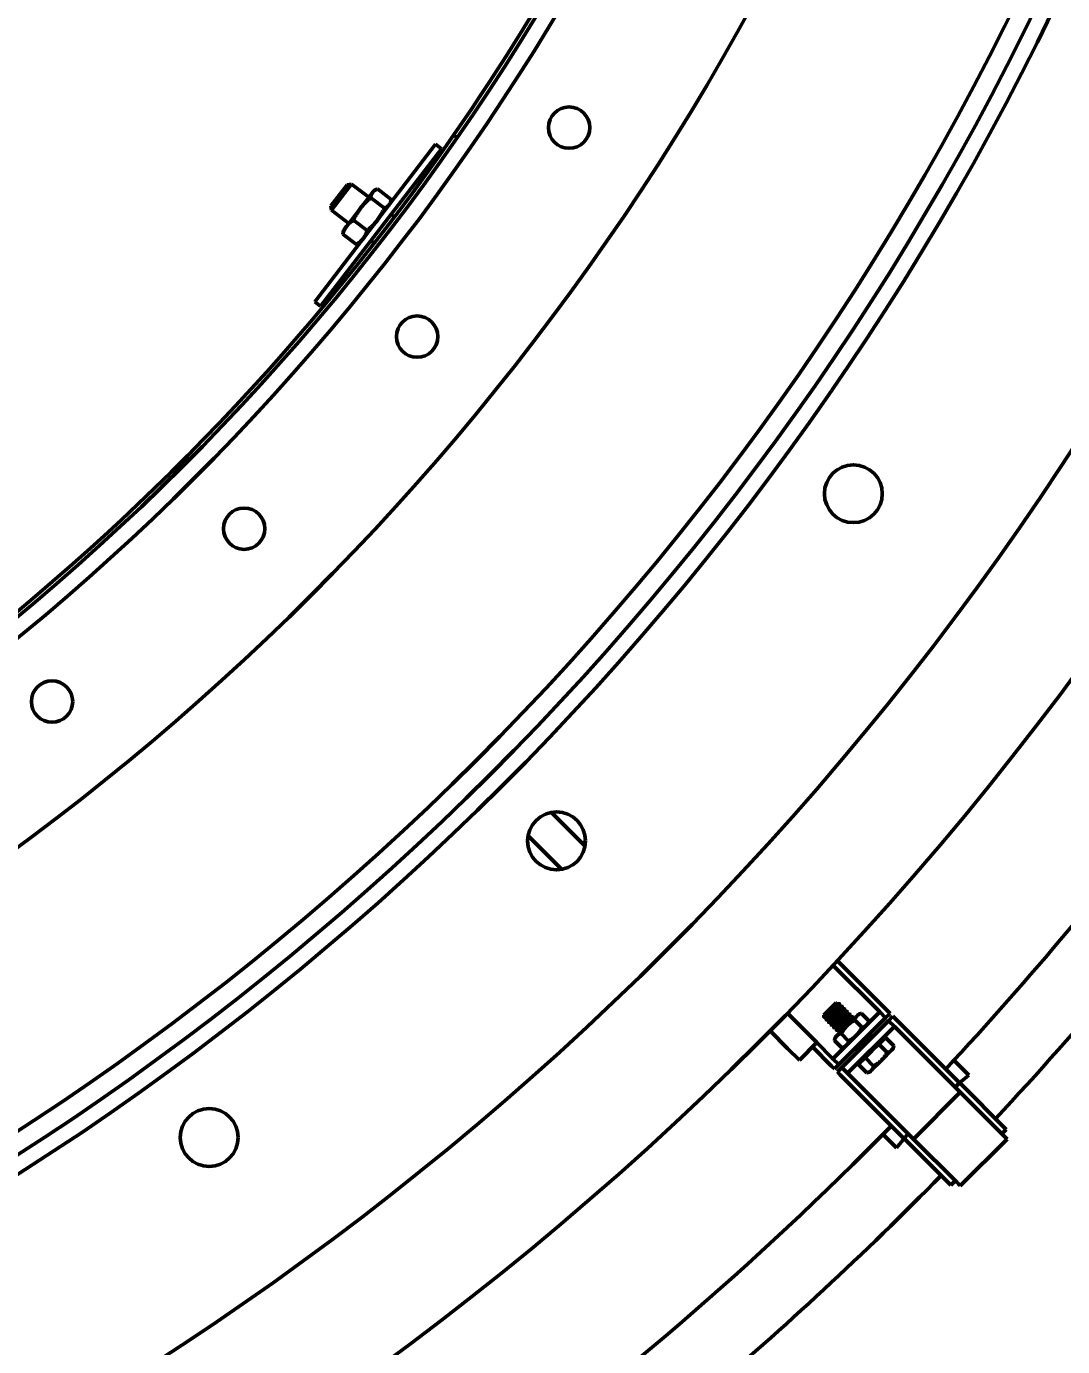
# Model space of a CAD drawing. Header units: inches. Extents: x 11 to 1621, y 11 to 1332.
# Drawn here: x 1270.3 to 1285.96, y 319.62 to 339.58 of the extents above; entities that cross this region are included whole.
import ezdxf

# ---------------------------------------------------------------- set-up
doc = ezdxf.new("R2010")
doc.units = ezdxf.units.IN
doc.header["$LTSCALE"] = 48
doc.header["$MEASUREMENT"] = 0
doc.layers.add('Dimension (ANSI)', color=7, linetype='Continuous', lineweight=25)
doc.layers.add('Visible (ANSI)', color=7, linetype='Continuous', lineweight=50)
doc.styles.add('Dimension Text', font='tahoma.ttf')
doc.dimstyles.new('ELC FT', dxfattribs={"dimscale": 48, "dimtxt": 0.12, "dimasz": 0.098425, "dimexe": 0.05, "dimexo": 0.1, "dimgap": 0.031496, "dimtad": 1, "dimdec": 5, "dimzin": 3, "dimdsep": 46, "dimlunit": 4, "dimtxsty": 'Dimension Text', "dimcen": 0.09, "dimdle": 0.5, "dimclrd": 5, "dimclre": 5, "dimclrt": 256, "dimadec": 1, "dimazin": 3, "dimtfac": 0.833333, "dimtofl": 0, "dimtmove": 0, "dimatfit": 3, "dimfxl": 0, "dimfrac": 2, "dimtolj": 1, "dimtzin": 0, "dimlwd": 25, "dimlwe": 25, "dimarcsym": 0})

# ---------------------------------------------------------------- blocks, each defined once
blk = doc.blocks.new('*D39')
at = {"layer": 'Defpoints', "color": 0, "linetype": 'Continuous', "transparency": 16777216}
for p in [(1445.072, 324.19), (1247.197, 313.63), (1445.072, 253.693)]:
    blk.add_point(p, dxfattribs=at)
at = {"layer": 'Dimension (ANSI)', "color": 5, "linetype": 'Continuous', "lineweight": 25, "transparency": 16777216}
for p, q in [((1445.072, 319.39), (1445.072, 251.293)), ((1247.197, 308.83), (1247.197, 251.293)), ((1251.921, 253.693), (1440.348, 253.693))]:
    blk.add_line(p, q, dxfattribs=at)
at = {"layer": 'Dimension (ANSI)', "color": 5, "linetype": 'Continuous', "transparency": 16777216}
for points in [[(1251.921, 254.48), (1251.921, 252.905), (1247.197, 253.693)], [(1440.348, 254.48), (1440.348, 252.905), (1445.072, 253.693)]]:
    blk.add_solid(points, dxfattribs=at)
at = {"layer": 'Dimension (ANSI)', "linetype": 'Continuous', "lineweight": 25, "transparency": 16777216, "insert": (1346.134, 258.841), "char_height": 5.76, "attachment_point": 5, "style": 'Dimension Text'}
blk.add_mtext('\\A1;16\'-5 7/8"', dxfattribs=at)

msp = doc.modelspace()

# ---------------------------------------------------------------- linework, layer by layer
at = {"layer": 'Visible (ANSI)'}
for p, q in [((1274.654903, 335.42032), (1276.481188, 337.80038)), ((1276.567981, 337.733782), (1276.481188, 337.80038)), ((1276.804892, 337.901672), (1276.753489, 337.937225)), ((1274.741696, 335.353722), (1276.567981, 337.733782)), ((1274.899191, 336.867942), (1275.146119, 337.189744)), ((1275.211158, 337.199318), (1274.906777, 336.802641)), ((1275.146119, 337.189744), (1275.211158, 337.199318)), ((1275.471916, 336.999231), (1275.211158, 337.199318)), ((1275.530634, 337.075754), (1275.349523, 336.839725)), ((1275.707054, 336.835947), (1275.501658, 336.993554)), ((1275.548011, 337.0984), (1275.530634, 337.075754)), ((1275.548011, 337.0984), (1275.578251, 337.114142)), ((1275.80793, 336.967411), (1275.602534, 337.125018)), ((1274.899191, 336.867942), (1274.906777, 336.802641)), ((1275.167536, 336.602554), (1274.906777, 336.802641)), ((1275.349523, 336.839725), (1275.138615, 336.564864)), ((1275.796331, 336.907858), (1275.80371, 336.941141)), ((1275.138615, 336.564864), (1275.09144, 336.503385)), ((1275.445708, 336.495354), (1275.240312, 336.65296)), ((1275.859616, 336.701739), (1275.807029, 336.74209)), ((1275.285238, 336.286225), (1275.079841, 336.443831)), ((1275.09144, 336.503385), (1275.084062, 336.470102)), ((1275.33976, 336.312843), (1275.309521, 336.297101)), ((1275.555235, 336.305062), (1275.502648, 336.345413)), ((1274.741696, 335.353722), (1274.654903, 335.42032)), ((1278.740331, 327.190437), (1278.232578, 327.698189)), ((1277.879025, 327.344636), (1278.386777, 326.836884)), ((1278.707425, 327.223342), (1278.747155, 327.263072)), ((1282.488795, 325.386517), (1283.182776, 324.692535)), ((1282.552791, 325.455103), (1283.303917, 324.703977)), ((1282.534365, 324.818903), (1282.349302, 324.63384)), ((1282.534365, 324.818903), (1282.541282, 324.818903)), ((1282.536996, 324.801148), (1282.541534, 324.79661)), ((1282.586692, 324.802484), (1282.581781, 324.807394)), ((1281.798159, 324.662939), (1282.066183, 324.394915)), ((1282.349302, 324.63384), (1282.349302, 324.602018)), ((1282.386326, 324.611939), (1282.390864, 324.607401)), ((1282.486027, 323.97507), (1283.193134, 324.682177)), ((1282.574416, 323.886682), (1283.281522, 324.593789)), ((1282.57628, 324.761864), (1282.580818, 324.757326)), ((1282.615564, 324.722581), (1282.620102, 324.718043)), ((1282.625976, 324.7632), (1282.621065, 324.76811)), ((1282.654847, 324.683297), (1282.659386, 324.678759)), ((1282.665259, 324.723916), (1282.660349, 324.728827)), ((1282.694131, 324.644013), (1282.698669, 324.639475)), ((1282.849043, 324.625348), (1282.69595, 324.472255)), ((1282.704543, 324.684633), (1282.699632, 324.689543)), ((1282.733415, 324.604729), (1282.737953, 324.600191)), ((1282.743827, 324.645349), (1282.738916, 324.650259)), ((1282.78311, 324.606065), (1282.7782, 324.610976)), ((1282.872726, 324.649032), (1282.849043, 324.625348)), ((1282.872726, 324.649032), (1282.915863, 324.66059)), ((1282.915863, 324.66059), (1283.027916, 324.548537)), ((1283.182776, 324.692535), (1283.193134, 324.682177)), ((1283.193134, 324.682177), (1283.281522, 324.593789)), ((1283.347814, 324.66008), (1283.281522, 324.593789)), ((1283.347814, 324.66008), (1283.303917, 324.703977)), ((1283.325717, 324.549595), (1283.392008, 324.615886)), ((1283.435905, 324.571989), (1283.392008, 324.615886)), ((1281.535395, 324.395373), (1281.801018, 324.12975)), ((1282.242959, 324.218138), (1282.066183, 324.394915)), ((1282.385363, 324.561871), (1282.380452, 324.566781)), ((1282.424646, 324.522587), (1282.419736, 324.527498)), ((1282.42561, 324.572655), (1282.430148, 324.568117)), ((1282.46393, 324.483303), (1282.45902, 324.488214)), ((1282.464893, 324.533371), (1282.469431, 324.528833)), ((1282.503214, 324.44402), (1282.498303, 324.44893)), ((1282.504177, 324.494088), (1282.508715, 324.48955)), ((1282.542498, 324.404736), (1282.537587, 324.409647)), ((1282.69595, 324.472255), (1282.542857, 324.319162)), ((1282.543461, 324.454804), (1282.547999, 324.450266)), ((1282.582745, 324.41552), (1282.587283, 324.410982)), ((1282.61861, 323.842488), (1283.325717, 324.549595)), ((1282.706998, 323.7541), (1283.414105, 324.461206)), ((1282.772699, 324.565446), (1282.777237, 324.560908)), ((1282.813801, 324.558528), (1282.925854, 324.446475)), ((1283.016357, 324.505401), (1283.027916, 324.548537)), ((1283.325717, 324.549595), (1283.414105, 324.461206)), ((1283.414105, 324.461206), (1283.424463, 324.450848)), ((1283.424463, 324.450848), (1284.356684, 323.518628)), ((1283.435905, 324.571989), (1284.397425, 323.610469)), ((1281.977794, 323.952973), (1282.242959, 324.218138)), ((1282.242959, 324.218138), (1282.475669, 323.985429)), ((1282.519173, 324.295478), (1282.507615, 324.252342)), ((1282.507615, 324.252342), (1282.619667, 324.140289)), ((1282.542857, 324.319162), (1282.519173, 324.295478)), ((1282.581781, 324.365452), (1282.576871, 324.370363)), ((1282.609677, 324.354404), (1282.72173, 324.242351)), ((1283.047685, 324.29046), (1283.052223, 324.285922)), ((1283.058096, 324.331079), (1283.053186, 324.33599)), ((1283.176756, 324.195573), (1283.074694, 324.093511)), ((1283.227787, 324.246604), (1283.176756, 324.195573)), ((1283.176756, 324.195573), (1283.304598, 324.067731)), ((1283.278818, 324.297635), (1283.227787, 324.246604)), ((1283.25147, 324.270288), (1283.237328, 324.28443)), ((1283.278818, 324.297635), (1283.40666, 324.169793)), ((1281.977794, 323.952973), (1281.801018, 324.12975)), ((1282.176668, 324.151847), (1282.464227, 323.864288)), ((1282.475669, 323.985429), (1282.486027, 323.97507)), ((1282.662804, 324.151847), (1282.619667, 324.140289)), ((1282.856767, 324.090466), (1282.851857, 324.095377)), ((1282.857731, 324.140534), (1282.862269, 324.135996)), ((1282.972632, 323.991449), (1282.921601, 323.940418)), ((1283.074694, 324.093511), (1282.972632, 323.991449)), ((1282.972632, 323.991449), (1283.100474, 323.863607)), ((1283.371418, 324.102973), (1283.218325, 323.94988)), ((1283.395101, 324.126657), (1283.371418, 324.102973)), ((1283.395101, 324.126657), (1283.40666, 324.169793)), ((1282.464227, 323.864288), (1282.508124, 323.820391)), ((1282.486027, 323.97507), (1282.574416, 323.886682)), ((1282.574416, 323.886682), (1282.508124, 323.820391)), ((1282.552319, 323.776197), (1282.61861, 323.842488)), ((1282.61861, 323.842488), (1282.706998, 323.7541)), ((1282.921601, 323.940418), (1282.87057, 323.889387)), ((1282.87057, 323.889387), (1282.998412, 323.761545)), ((1282.897917, 323.916734), (1282.883775, 323.930876)), ((1283.065232, 323.796787), (1283.041548, 323.773103)), ((1283.065232, 323.796787), (1283.218325, 323.94988)), ((1284.312543, 323.951677), (1284.539642, 323.724578)), ((1282.552319, 323.776197), (1282.596216, 323.7323)), ((1282.596216, 323.7323), (1283.557736, 322.770779)), ((1282.706998, 323.7541), (1282.717356, 323.743742)), ((1282.717356, 323.743742), (1283.649577, 322.811521)), ((1283.041548, 323.773103), (1282.998412, 323.761545)), ((1284.397425, 323.610469), (1284.331134, 323.544177)), ((1284.364953, 323.577997), (1284.539642, 323.724578)), ((1284.400266, 323.607628), (1285.104532, 322.903362)), ((1283.701367, 322.759731), (1284.408474, 323.466837)), ((1284.408474, 323.466837), (1284.356684, 323.518628)), ((1284.408474, 323.466837), (1285.06241, 322.812902)), ((1283.240892, 322.831297), (1283.443627, 322.628562)), ((1283.590208, 322.803251), (1283.443627, 322.628562)), ((1283.624027, 322.837071), (1283.557736, 322.770779)), ((1283.701367, 322.759731), (1283.649577, 322.811521)), ((1285.104532, 322.903362), (1285.038241, 322.837071)), ((1285.115581, 322.759731), (1285.06241, 322.812902)), ((1283.560577, 322.767938), (1284.264843, 322.063672)), ((1283.701367, 322.759731), (1284.355303, 322.105795)), ((1284.408474, 322.052624), (1285.115581, 322.759731)), ((1284.331134, 322.129964), (1284.264843, 322.063672)), ((1284.408474, 322.052624), (1284.355303, 322.105795))]:
    msp.add_line(p, q, dxfattribs=at)
for centre, radius in [((1247.196979, 358.380235), 48.3125), ((1247.196979, 358.380235), 46.34375), ((1247.196979, 358.380235), 42.829288), ((1247.196979, 358.380235), 42.579288), ((1247.196979, 358.380235), 42.279288), ((1247.196979, 358.380235), 38.75), ((1247.196979, 358.380235), 36.25), ((1247.196979, 358.380235), 36), ((1278.498542, 338.052762), 0.3125), ((1276.20227, 334.892214), 0.3125), ((1282.793727, 332.517684), 0.4375), ((1273.588209, 331.989005), 0.3125), ((1270.685, 329.374945), 0.3125), ((1278.309678, 327.267536), 0.4375), ((1273.059531, 322.783487), 0.4375)]:
    msp.add_circle(centre, radius, dxfattribs=at)
for radius, start, end in [(35.9375, 325.33, 349.67), (35.9375, 289.67, 325.33), (50.625, 316.945601, 329.5835118), (51.6875, 316.9055918, 329.4399956), (50.625, 305.6709263, 315.601263), (51.6875, 310.1048255, 315.5889029)]:
    msp.add_arc((1247.196979, 358.380235), radius, start, end, dxfattribs=at)
for points, weights in [([(1275.501658, 336.993554), (1275.410169, 336.91876), (1275.349523, 336.839725)], [1, 1.0379548493, 1]), ([(1275.530634, 337.075754), (1275.507226, 337.045247), (1275.501658, 336.993554)], [1, 1.0379548493, 1]), ([(1275.602534, 337.125018), (1275.554043, 337.10626), (1275.530634, 337.075754)], [1, 1.0379548493, 1]), ([(1275.778954, 336.885211), (1275.802362, 336.915718), (1275.80793, 336.967411)], [1, 1.0379548493, 1]), ([(1275.349523, 336.839725), (1275.288878, 336.76069), (1275.240312, 336.65296)], [1, 1.0379548493, 1]), ([(1275.597843, 336.649183), (1275.658488, 336.728218), (1275.707054, 336.835947)], [1, 1.0379548493, 1]), ([(1275.707054, 336.835947), (1275.755546, 336.854705), (1275.778954, 336.885211)], [1, 1.0379548493, 1]), ([(1275.138615, 336.564864), (1275.101378, 336.516335), (1275.079841, 336.443831)], [1, 1.0379548493, 1]), ([(1275.240312, 336.65296), (1275.175852, 336.613393), (1275.138615, 336.564864)], [1, 1.0379548493, 1]), ([(1275.445708, 336.495354), (1275.537197, 336.570148), (1275.597843, 336.649183)], [1, 1.0379548493, 1]), ([(1275.079841, 336.443831), (1275.081357, 336.4579), (1275.084062, 336.470102)], [1, 1.01005189042, 1.01477953359]), ([(1275.285238, 336.286225), (1275.349697, 336.325793), (1275.386934, 336.374322)], [1, 1.0379548493, 1]), ([(1275.386934, 336.374322), (1275.424172, 336.42285), (1275.445708, 336.495354)], [1, 1.0379548493, 1]), ([(1275.309521, 336.297101), (1275.298435, 336.29133), (1275.285238, 336.286225)], [1.01477953359, 1.01005189042, 1]), ([(1282.813801, 324.558528), (1282.825359, 324.601664), (1282.849043, 324.625348)], [1.70791955648, 1.84002759393, 1.84002759393]), ([(1282.849043, 324.625348), (1282.872726, 324.649032), (1282.915863, 324.66059)], [1.84002759393, 1.84002759393, 1.70791955648]), ([(1282.609677, 324.354404), (1282.648582, 324.424888), (1282.69595, 324.472255)], [1.70791955648, 1.84002759393, 1.84002759393]), ([(1282.69595, 324.472255), (1282.743317, 324.519622), (1282.813801, 324.558528)], [1.84002759393, 1.84002759393, 1.70791955648]), ([(1282.925854, 324.446475), (1282.886948, 324.375991), (1282.839581, 324.328624)], [1.70791955648, 1.84002759393, 1.84002759393]), ([(1282.992674, 324.481717), (1282.96899, 324.458033), (1282.925854, 324.446475)], [1.84002759393, 1.84002759393, 1.70791955648]), ([(1283.027916, 324.548537), (1283.016357, 324.505401), (1282.992674, 324.481717)], [1.70791955648, 1.84002759393, 1.84002759393]), ([(1282.507615, 324.252342), (1282.519173, 324.295478), (1282.542857, 324.319162)], [1.70791955648, 1.84002759393, 1.84002759393]), ([(1282.542857, 324.319162), (1282.56654, 324.342845), (1282.609677, 324.354404)], [1.84002759393, 1.84002759393, 1.70791955648]), ([(1282.72173, 324.242351), (1282.710171, 324.199214), (1282.686488, 324.175531)], [1.70791955648, 1.84002759393, 1.84002759393]), ([(1282.839581, 324.328624), (1282.792214, 324.281257), (1282.72173, 324.242351)], [1.84002759393, 1.84002759393, 1.70791955648]), ([(1282.686488, 324.175531), (1282.662804, 324.151847), (1282.619667, 324.140289)], [1.84002759393, 1.84002759393, 1.70791955648]), ([(1283.218325, 323.94988), (1283.265692, 323.997247), (1283.304598, 324.067731)], [1.84002759393, 1.84002759393, 1.70791955648]), ([(1283.304598, 324.067731), (1283.347734, 324.079289), (1283.371418, 324.102973)], [1.70791955648, 1.84002759393, 1.84002759393]), ([(1283.371418, 324.102973), (1283.395101, 324.126657), (1283.40666, 324.169793)], [1.84002759393, 1.84002759393, 1.70791955648]), ([(1282.998412, 323.761545), (1283.041548, 323.773103), (1283.065232, 323.796787)], [1.70791955648, 1.84002759393, 1.84002759393]), ([(1283.065232, 323.796787), (1283.088915, 323.82047), (1283.100474, 323.863607)], [1.84002759393, 1.84002759393, 1.70791955648]), ([(1283.100474, 323.863607), (1283.170958, 323.902513), (1283.218325, 323.94988)], [1.70791955648, 1.84002759393, 1.84002759393])]:
    msp.add_rational_spline(points, weights, degree=2, dxfattribs=at)
for points, knots in [([(1282.349818, 324.601778), (1282.349077, 324.601573), (1282.348998, 324.602121), (1282.352548, 324.607433), (1282.357257, 324.613211), (1282.370686, 324.628643), (1282.379595, 324.638519), (1282.402024, 324.663096), (1282.414079, 324.676221), (1282.438247, 324.702398), (1282.451332, 324.716449), (1282.477476, 324.744731), (1282.489347, 324.757673), (1282.509431, 324.779771), (1282.518749, 324.790054), (1282.533058, 324.806492), (1282.537757, 324.812262), (1282.541435, 324.817666), (1282.542001, 324.818898), (1282.54129, 324.8189)], [0.1602373098, 0.1602373098, 0.1602373098, 0.1602373098, 0.2269878726, 0.2269878726, 0.3192930446, 0.3192930446, 0.4018372136, 0.4018372136, 0.4767462163, 0.4767462163, 0.5438139256, 0.5438139256, 0.6050703719, 0.6050703719, 0.6600547825, 0.6600547825, 0.7106895855, 0.7106895855, 0.7421919762, 0.7421919762, 0.7421919762, 0.7421919762]), ([(1282.580695, 324.807466), (1282.581238, 324.80761), (1282.581605, 324.807583), (1282.58253, 324.806593), (1282.580574, 324.803003), (1282.571315, 324.790375), (1282.563897, 324.781258), (1282.544916, 324.759163), (1282.533816, 324.746429), (1282.508771, 324.718015), (1282.494985, 324.702529), (1282.467539, 324.671969), (1282.454269, 324.657066), (1282.429082, 324.628509), (1282.417493, 324.61522), (1282.398558, 324.593171), (1282.391364, 324.584344), (1282.381769, 324.571382), (1282.37966, 324.567574), (1282.380452, 324.566781)], [0.697259126, 0.697259126, 0.697259126, 0.697259126, 0.73624059, 0.73624059, 0.890025971, 0.890025971, 1.049891912, 1.049891912, 1.203782258, 1.203782258, 1.363779552, 1.363779552, 1.51777581, 1.51777581, 1.677903884, 1.677903884, 1.83200694, 1.83200694, 1.992058536, 1.992058536, 1.992058536, 1.992058536]), ([(1282.386449, 324.5618), (1282.385932, 324.561662), (1282.385575, 324.56168), (1282.384544, 324.562604), (1282.386615, 324.566372), (1282.396142, 324.579267), (1282.403306, 324.588066), (1282.422181, 324.610057), (1282.43374, 324.623311), (1282.458889, 324.651828), (1282.472154, 324.666728), (1282.49959, 324.697281), (1282.513376, 324.712761), (1282.538449, 324.741201), (1282.549577, 324.753965), (1282.568611, 324.776116), (1282.576065, 324.785262), (1282.585411, 324.797976), (1282.587413, 324.801615), (1282.586711, 324.802463), (1282.586702, 324.802474), (1282.586692, 324.802484)], [35.381612684, 35.381612684, 35.381612684, 35.381612684, 35.418764015, 35.418764015, 35.578743821, 35.578743821, 35.732730887, 35.732730887, 35.892575524, 35.892575524, 36.046462523, 36.046462523, 36.206171104, 36.206171104, 36.359959407, 36.359959407, 36.519530982, 36.519530982, 36.67322205, 36.67322205, 36.67523949, 36.67523949, 36.67523949, 36.67523949]), ([(1282.53672, 324.800089), (1282.536351, 324.798692), (1282.535125, 324.796411), (1282.529762, 324.788261), (1282.524371, 324.781165), (1282.510327, 324.763995), (1282.502045, 324.754096), (1282.483276, 324.731958), (1282.4729, 324.719876), (1282.452158, 324.696008), (1282.442107, 324.68434), (1282.423026, 324.661891), (1282.414238, 324.651396), (1282.399854, 324.633887), (1282.394392, 324.626808), (1282.387154, 324.616202), (1282.385596, 324.612938), (1282.386283, 324.611986), (1282.386304, 324.611961), (1282.386326, 324.611938)], [-29.0982493088, -29.0982493088, -29.0982493088, -29.0982493088, -29.0216517481, -29.0216517481, -28.8987971154, -28.8987971154, -28.7806639806, -28.7806639806, -28.6579450157, -28.6579450157, -28.5399417358, -28.5399417358, -28.4173580628, -28.4173580628, -28.299484222, -28.299484222, -28.1770354493, -28.1770354493, -28.1735631809, -28.1735631809, -28.1735631809, -28.1735631809]), ([(1282.391143, 324.608457), (1282.39156, 324.610032), (1282.39306, 324.612733), (1282.399115, 324.621646), (1282.404531, 324.628687), (1282.418847, 324.646125), (1282.427611, 324.656594), (1282.446662, 324.679015), (1282.456704, 324.690682), (1282.477459, 324.714558), (1282.487851, 324.726655), (1282.506667, 324.748841), (1282.514975, 324.758774), (1282.529095, 324.776015), (1282.534528, 324.783153), (1282.541045, 324.793014), (1282.542289, 324.795856), (1282.541535, 324.79661)], [-1.6442557525, -1.6442557525, -1.6442557525, -1.6442557525, -1.5585495245, -1.5585495245, -1.4410503786, -1.4410503786, -1.3188466364, -1.3188466364, -1.2012140788, -1.2012140788, -1.0788716698, -1.0788716698, -0.961105594, -0.961105594, -0.8386244015, -0.8386244015, -0.7226539798, -0.7226539798, -0.7226539798, -0.7226539798]), ([(1282.619979, 324.768182), (1282.620509, 324.768323), (1282.620871, 324.768301), (1282.621833, 324.767359), (1282.619913, 324.763807), (1282.61072, 324.751245), (1282.603333, 324.742155), (1282.584399, 324.720108), (1282.573321, 324.707398), (1282.548303, 324.679012), (1282.534523, 324.663528), (1282.507077, 324.632969), (1282.493802, 324.618063), (1282.46859, 324.589482), (1282.456981, 324.57617), (1282.437997, 324.554073), (1282.430773, 324.545218), (1282.421106, 324.532182), (1282.41896, 324.528333), (1282.419728, 324.527506), (1282.419732, 324.527502), (1282.419736, 324.527498)], [3.212487136, 3.212487136, 3.212487136, 3.212487136, 3.250596088, 3.250596088, 3.404621054, 3.404621054, 3.564715991, 3.564715991, 3.718624651, 3.718624651, 3.878598396, 3.878598396, 4.032390935, 4.032390935, 4.192243635, 4.192243635, 4.345920248, 4.345920248, 4.505652057, 4.505652057, 4.506450203, 4.506450203, 4.506450203, 4.506450203]), ([(1282.425733, 324.522516), (1282.4252, 324.522374), (1282.424837, 324.522397), (1282.423852, 324.523377), (1282.425966, 324.527193), (1282.435579, 324.540175), (1282.442777, 324.549007), (1282.461721, 324.571064), (1282.473314, 324.584359), (1282.498508, 324.612922), (1282.511778, 324.627826), (1282.539225, 324.658386), (1282.553012, 324.673874), (1282.578053, 324.702283), (1282.589149, 324.715013), (1282.608121, 324.737099), (1282.615534, 324.746212), (1282.624779, 324.758827), (1282.626728, 324.762409), (1282.625981, 324.763195), (1282.625978, 324.763197), (1282.625976, 324.7632)], [32.860025664, 32.860025664, 32.860025664, 32.860025664, 32.898509263, 32.898509263, 33.059545421, 33.059545421, 33.214373029, 33.214373029, 33.375279108, 33.375279108, 33.529998383, 33.529998383, 33.690773912, 33.690773912, 33.845385668, 33.845385668, 34.006030134, 34.006030134, 34.16053524, 34.16053524, 34.161067998, 34.161067998, 34.161067998, 34.161067998]), ([(1282.576004, 324.760804), (1282.575639, 324.759423), (1282.574436, 324.757178), (1282.569145, 324.749113), (1282.563784, 324.742046), (1282.549791, 324.724925), (1282.541528, 324.715049), (1282.522791, 324.692944), (1282.512426, 324.680873), (1282.491692, 324.65701), (1282.481636, 324.645342), (1282.462535, 324.622874), (1282.453729, 324.612362), (1282.4393, 324.594803), (1282.433806, 324.587698), (1282.426499, 324.577024), (1282.424903, 324.573722), (1282.425554, 324.572718), (1282.42558, 324.572685), (1282.42561, 324.572655)], [-27.1762352738, -27.1762352738, -27.1762352738, -27.1762352738, -27.1011372543, -27.1011372543, -26.9793565029, -26.9793565029, -26.862249308, -26.862249308, -26.740600727, -26.740600727, -26.6236193931, -26.6236193931, -26.5021024531, -26.5021024531, -26.3852463496, -26.3852463496, -26.2638604967, -26.2638604967, -26.2593240015, -26.2593240015, -26.2593240015, -26.2593240015]), ([(1282.430427, 324.569174), (1282.430842, 324.570745), (1282.432338, 324.573437), (1282.438377, 324.582333), (1282.443787, 324.589369), (1282.458095, 324.606798), (1282.466856, 324.617264), (1282.485904, 324.639682), (1282.495945, 324.651349), (1282.516701, 324.675226), (1282.527095, 324.687325), (1282.545916, 324.709517), (1282.554228, 324.719454), (1282.568356, 324.736703), (1282.573794, 324.743846), (1282.580326, 324.753723), (1282.581573, 324.756571), (1282.580818, 324.757326)], [-3.5511462035, -3.5511462035, -3.5511462035, -3.5511462035, -3.4664021492, -3.4664021492, -3.349966933, -3.349966933, -3.2288687663, -3.2288687663, -3.1123008424, -3.1123008424, -2.9910648037, -2.9910648037, -2.8743641016, -2.8743641016, -2.752990108, -2.752990108, -2.6379285874, -2.6379285874, -2.6379285874, -2.6379285874]), ([(1282.659262, 324.728898), (1282.659774, 324.729034), (1282.660129, 324.729018), (1282.661144, 324.728142), (1282.659271, 324.724642), (1282.650177, 324.71218), (1282.642837, 324.703137), (1282.623987, 324.681171), (1282.61294, 324.668498), (1282.587976, 324.640166), (1282.574213, 324.6247), (1282.546781, 324.59415), (1282.533497, 324.579242), (1282.508251, 324.550629), (1282.496613, 324.537288), (1282.477553, 324.51511), (1282.470277, 324.50621), (1282.460496, 324.493062), (1282.458286, 324.489149), (1282.458994, 324.488241), (1282.459007, 324.488227), (1282.45902, 324.488214)], [5.720383506, 5.720383506, 5.720383506, 5.720383506, 5.756925068, 5.756925068, 5.910025407, 5.910025407, 6.069155189, 6.069155189, 6.222141055, 6.222141055, 6.381150948, 6.381150948, 6.534022648, 6.534022648, 6.692912835, 6.692912835, 6.8456707, 6.8456707, 7.004441369, 7.004441369, 7.007061227, 7.007061227, 7.007061227, 7.007061227]), ([(1282.465017, 324.483232), (1282.464469, 324.483086), (1282.464101, 324.483115), (1282.46316, 324.484152), (1282.465314, 324.48801), (1282.474996, 324.50106), (1282.482228, 324.509921), (1282.501221, 324.532029), (1282.512834, 324.545345), (1282.538051, 324.57393), (1282.551327, 324.588837), (1282.578771, 324.619395), (1282.592549, 324.634876), (1282.61756, 324.663255), (1282.628634, 324.67596), (1282.647556, 324.697996), (1282.654938, 324.70708), (1282.664105, 324.719612), (1282.66602, 324.723155), (1282.665259, 324.723916)], [30.337099873, 30.337099873, 30.337099873, 30.337099873, 30.37649593, 30.37649593, 30.536745816, 30.536745816, 30.690921495, 30.690921495, 30.851292572, 30.851292572, 31.005584385, 31.005584385, 31.166076812, 31.166076812, 31.32048497, 31.32048497, 31.481098901, 31.481098901, 31.635214674, 31.635214674, 31.635214674, 31.635214674]), ([(1282.615289, 324.72152), (1282.614931, 324.720167), (1282.613768, 324.717985), (1282.608603, 324.710069), (1282.603295, 324.703054), (1282.589395, 324.68602), (1282.581164, 324.676185), (1282.562485, 324.65414), (1282.552139, 324.642088), (1282.531421, 324.618236), (1282.521355, 324.606566), (1282.502218, 324.584064), (1282.493382, 324.573522), (1282.478872, 324.555877), (1282.473321, 324.548724), (1282.465894, 324.537932), (1282.464229, 324.53456), (1282.464815, 324.533463), (1282.464851, 324.533413), (1282.464894, 324.53337)], [-25.2701785312, -25.2701785312, -25.2701785312, -25.2701785312, -25.1971890399, -25.1971890399, -25.0764493599, -25.0764493599, -24.9603290999, -24.9603290999, -24.8397165927, -24.8397165927, -24.7237159301, -24.7237159301, -24.6032298327, -24.6032298327, -24.487347745, -24.487347745, -24.3669872592, -24.3669872592, -24.3605648672, -24.3605648672, -24.3605648672, -24.3605648672]), ([(1282.469711, 324.52989), (1282.470124, 324.531455), (1282.47161, 324.534133), (1282.47762, 324.542995), (1282.48302, 324.550023), (1282.497314, 324.567437), (1282.50607, 324.577897), (1282.525111, 324.600309), (1282.53515, 324.611975), (1282.555908, 324.635854), (1282.566306, 324.647956), (1282.585137, 324.670158), (1282.593455, 324.680103), (1282.607599, 324.697367), (1282.613047, 324.70452), (1282.619604, 324.714426), (1282.620858, 324.717286), (1282.620102, 324.718042)], [-5.4405776854, -5.4405776854, -5.4405776854, -5.4405776854, -5.3569423856, -5.3569423856, -5.241567131, -5.241567131, -5.1215697511, -5.1215697511, -5.0060620898, -5.0060620898, -4.8859272508, -4.8859272508, -4.7702871761, -4.7702871761, -4.6500148561, -4.6500148561, -4.5357453045, -4.5357453045, -4.5357453045, -4.5357453045]), ([(1282.698546, 324.689614), (1282.699023, 324.689741), (1282.699363, 324.689736), (1282.700476, 324.688978), (1282.698689, 324.685574), (1282.689774, 324.673295), (1282.682523, 324.66434), (1282.663829, 324.642522), (1282.65284, 324.629918), (1282.627972, 324.601686), (1282.614243, 324.586253), (1282.586836, 324.555721), (1282.573536, 324.540809), (1282.548228, 324.512137), (1282.536539, 324.498743), (1282.517339, 324.476417), (1282.509968, 324.467436), (1282.499979, 324.454084), (1282.497652, 324.450052), (1282.498248, 324.448994), (1282.498274, 324.44896), (1282.498304, 324.44893)], [8.214364991, 8.214364991, 8.214364991, 8.214364991, 8.248233572, 8.248233572, 8.40042835, 8.40042835, 8.558604397, 8.558604397, 8.710688056, 8.710688056, 8.868745803, 8.868745803, 9.020718962, 9.020718962, 9.178658625, 9.178658625, 9.330521965, 9.330521965, 9.488343762, 9.488343762, 9.494271216, 9.494271216, 9.494271216, 9.494271216]), ([(1282.504302, 324.443947), (1282.503725, 324.443794), (1282.503347, 324.443834), (1282.50249, 324.444979), (1282.504717, 324.448909), (1282.514525, 324.462084), (1282.521814, 324.470994), (1282.540893, 324.493192), (1282.552538, 324.506541), (1282.577793, 324.535162), (1282.591078, 324.550071), (1282.618507, 324.580618), (1282.632266, 324.59608), (1282.657217, 324.624398), (1282.668257, 324.637062), (1282.687085, 324.659008), (1282.694413, 324.668039), (1282.703428, 324.680401), (1282.705299, 324.683877), (1282.704543, 324.684632)], [27.828359657, 27.828359657, 27.828359657, 27.828359657, 27.86958413, 27.86958413, 28.028870723, 28.028870723, 28.182126895, 28.182126895, 28.341533251, 28.341533251, 28.494903236, 28.494903236, 28.654429548, 28.654429548, 28.807913718, 28.807913718, 28.967560178, 28.967560178, 29.119248355, 29.119248355, 29.119248355, 29.119248355]), ([(1282.654574, 324.682234), (1282.654229, 324.680931), (1282.653134, 324.678858), (1282.648188, 324.6712), (1282.642972, 324.664276), (1282.629234, 324.647396), (1282.621061, 324.637633), (1282.602482, 324.615692), (1282.592173, 324.603674), (1282.571483, 324.579841), (1282.561399, 324.568169), (1282.5422, 324.545609), (1282.533313, 324.535014), (1282.518663, 324.517219), (1282.513015, 324.509985), (1282.505377, 324.498987), (1282.503595, 324.495497), (1282.504063, 324.494231), (1282.504114, 324.494151), (1282.504179, 324.494086)], [-23.3789509938, -23.3789509938, -23.3789509938, -23.3789509938, -23.3091115683, -23.3091115683, -23.189365879, -23.189365879, -23.0741696089, -23.0741696089, -22.9545439585, -22.9545439585, -22.8394569024, -22.8394569024, -22.7199502268, -22.7199502268, -22.6049706571, -22.6049706571, -22.4855818537, -22.4855818537, -22.4758952832, -22.4758952832, -22.4758952832, -22.4758952832]), ([(1282.508995, 324.490606), (1282.509405, 324.49216), (1282.510872, 324.49481), (1282.51683, 324.503612), (1282.522212, 324.510625), (1282.536479, 324.52801), (1282.545224, 324.53846), (1282.564254, 324.560861), (1282.574289, 324.572526), (1282.595052, 324.596408), (1282.605457, 324.608517), (1282.624306, 324.630738), (1282.632634, 324.640696), (1282.646808, 324.657989), (1282.652273, 324.665157), (1282.658877, 324.675118), (1282.660144, 324.678), (1282.659386, 324.678759)], [-7.3124567376, -7.3124567376, -7.3124567376, -7.3124567376, -7.2302037833, -7.2302037833, -7.1158890235, -7.1158890235, -6.9969920158, -6.9969920158, -6.8825444377, -6.8825444377, -6.7635096776, -6.7635096776, -6.6489293874, -6.6489293874, -6.5297569675, -6.5297569675, -6.4160742057, -6.4160742057, -6.4160742057, -6.4160742057]), ([(1282.73783, 324.65033), (1282.738244, 324.65044), (1282.738555, 324.650451), (1282.739836, 324.649899), (1282.738203, 324.646669), (1282.729612, 324.634717), (1282.722522, 324.625921), (1282.704108, 324.604372), (1282.693221, 324.59189), (1282.668529, 324.563839), (1282.654861, 324.548465), (1282.627501, 324.517968), (1282.614173, 324.503048), (1282.588757, 324.474273), (1282.576977, 324.460787), (1282.557529, 324.438201), (1282.549991, 324.429074), (1282.539635, 324.41536), (1282.5371, 324.411119), (1282.537485, 324.409782), (1282.537528, 324.409705), (1282.537589, 324.409645)], [10.695571356, 10.695571356, 10.695571356, 10.695571356, 10.724828209, 10.724828209, 10.876155549, 10.876155549, 11.033391287, 11.033391287, 11.184614764, 11.184614764, 11.341733926, 11.341733926, 11.492854952, 11.492854952, 11.649857733, 11.649857733, 11.800877881, 11.800877881, 11.957764465, 11.957764465, 11.96954079, 11.96954079, 11.96954079, 11.96954079]), ([(1282.543588, 324.404661), (1282.542959, 324.404494), (1282.542566, 324.404557), (1282.541867, 324.405904), (1282.544223, 324.409965), (1282.554262, 324.423366), (1282.561655, 324.432367), (1282.580889, 324.454729), (1282.592591, 324.468136), (1282.617915, 324.496822), (1282.631218, 324.511735), (1282.658619, 324.542262), (1282.67234, 324.557688), (1282.697183, 324.585895), (1282.708159, 324.598483), (1282.726815, 324.620263), (1282.734045, 324.629197), (1282.742783, 324.64125), (1282.744572, 324.644604), (1282.743827, 324.645349)], [25.332846351, 25.332846351, 25.332846351, 25.332846351, 25.377568021, 25.377568021, 25.535904019, 25.535904019, 25.68826812, 25.68826812, 25.846722184, 25.846722184, 25.999195496, 25.999195496, 26.157767847, 26.157767847, 26.310351159, 26.310351159, 26.469042017, 26.469042017, 26.617084211, 26.617084211, 26.617084211, 26.617084211]), ([(1282.69386, 324.642948), (1282.693536, 324.641728), (1282.692553, 324.639835), (1282.68797, 324.632608), (1282.682911, 324.625839), (1282.669449, 324.609221), (1282.661375, 324.599578), (1282.642967, 324.577815), (1282.632719, 324.565858), (1282.612079, 324.542059), (1282.601967, 324.530381), (1282.582666, 324.507726), (1282.573695, 324.497046), (1282.558812, 324.479002), (1282.553002, 324.47163), (1282.545016, 324.460292), (1282.543038, 324.456603), (1282.543295, 324.455043), (1282.543361, 324.454904), (1282.543464, 324.4548)], [-21.500818729, -21.500818729, -21.500818729, -21.500818729, -21.4358271757, -21.4358271757, -21.3170099375, -21.3170099375, -21.2026317158, -21.2026317158, -21.0839250092, -21.0839250092, -20.9696383451, -20.9696383451, -20.8510408501, -20.8510408501, -20.736842808, -20.736842808, -20.6183531875, -20.6183531875, -20.6032200609, -20.6032200609, -20.6032200609, -20.6032200609]), ([(1282.548278, 324.451323), (1282.548683, 324.452856), (1282.550117, 324.455458), (1282.555983, 324.464152), (1282.561331, 324.471136), (1282.575548, 324.488469), (1282.584272, 324.498895), (1282.603276, 324.521272), (1282.613305, 324.532936), (1282.634075, 324.556822), (1282.64449, 324.56894), (1282.663378, 324.591202), (1282.671725, 324.601184), (1282.685954, 324.618529), (1282.691449, 324.625728), (1282.69814, 324.635789), (1282.699432, 324.638713), (1282.698669, 324.639475)], [-9.1680450731, -9.1680450731, -9.1680450731, -9.1680450731, -9.087195444, -9.087195444, -8.9734608607, -8.9734608607, -8.8553489991, -8.8553489991, -8.7417584863, -8.7417584863, -8.6237758761, -8.6237758761, -8.5102614283, -8.5102614283, -8.3921941551, -8.3921941551, -8.2787293796, -8.2787293796, -8.2787293796, -8.2787293796]), ([(1282.777114, 324.611047), (1282.777418, 324.611128), (1282.777668, 324.611155), (1282.779216, 324.610938), (1282.777853, 324.608005), (1282.769821, 324.596621), (1282.763008, 324.588101), (1282.74508, 324.567018), (1282.734372, 324.554745), (1282.709984, 324.527007), (1282.696427, 324.511741), (1282.669151, 324.481308), (1282.655778, 324.466374), (1282.630183, 324.437431), (1282.618255, 324.423794), (1282.59839, 324.400769), (1282.590571, 324.391393), (1282.579599, 324.377074), (1282.576716, 324.372483), (1282.576707, 324.370639), (1282.576763, 324.370471), (1282.576875, 324.370359)], [13.165817303, 13.165817303, 13.165817303, 13.165817303, 13.187261755, 13.187261755, 13.33780796, 13.33780796, 13.494115688, 13.494115688, 13.644574871, 13.644574871, 13.800767075, 13.800767075, 13.951142494, 13.951142494, 14.107219176, 14.107219176, 14.257514429, 14.257514429, 14.41347555, 14.41347555, 14.43511165, 14.43511165, 14.43511165, 14.43511165]), ([(1282.582875, 324.365374), (1282.582155, 324.365183), (1282.581743, 324.365295), (1282.581337, 324.367011), (1282.583921, 324.371302), (1282.594363, 324.385101), (1282.601941, 324.394263), (1282.621448, 324.416911), (1282.633249, 324.430419), (1282.658691, 324.459218), (1282.672025, 324.474139), (1282.699374, 324.504628), (1282.713027, 324.519987), (1282.737677, 324.547995), (1282.748538, 324.560448), (1282.766885, 324.581932), (1282.773937, 324.59069), (1282.782188, 324.602197), (1282.783835, 324.60534), (1282.783111, 324.606064)], [22.84895641, 22.84895641, 22.84895641, 22.84895641, 22.899995554, 22.899995554, 23.057394569, 23.057394569, 23.208926066, 23.208926066, 23.366441544, 23.366441544, 23.518071852, 23.518071852, 23.675703958, 23.675703958, 23.827434907, 23.827434907, 23.98518382, 23.98518382, 24.127466681, 24.127466681, 24.127466681, 24.127466681]), ([(1282.733146, 324.603663), (1282.732856, 324.602578), (1282.732043, 324.600959), (1282.728022, 324.594404), (1282.723218, 324.58789), (1282.710204, 324.571696), (1282.70229, 324.562244), (1282.68416, 324.54077), (1282.674017, 324.528917), (1282.653461, 324.505179), (1282.643306, 324.493489), (1282.62385, 324.470691), (1282.614752, 324.459883), (1282.599504, 324.441449), (1282.593443, 324.433857), (1282.584912, 324.421987), (1282.582628, 324.417992), (1282.582516, 324.41593), (1282.582588, 324.415677), (1282.58275, 324.415514)], [-19.6332645105, -19.6332645105, -19.6332645105, -19.6332645105, -19.5756686126, -19.5756686126, -19.4576981087, -19.4576981087, -19.3439585671, -19.3439585671, -19.2260878889, -19.2260878889, -19.1124104361, -19.1124104361, -18.994638303, -18.994638303, -18.8810181928, -18.8810181928, -18.7633433614, -18.7633433614, -18.7396424186, -18.7396424186, -18.7396424186, -18.7396424186]), ([(1282.587561, 324.41204), (1282.587962, 324.413558), (1282.589373, 324.416123), (1282.59517, 324.424737), (1282.600494, 324.431699), (1282.614665, 324.448989), (1282.623367, 324.459387), (1282.642342, 324.481734), (1282.652367, 324.493396), (1282.67313, 324.517277), (1282.683545, 324.529389), (1282.702449, 324.551665), (1282.710818, 324.561671), (1282.725088, 324.57906), (1282.730614, 324.586283), (1282.737377, 324.596418), (1282.738705, 324.599383), (1282.737963, 324.600181), (1282.737958, 324.600186), (1282.737953, 324.600191)], [-11.0325981628, -11.0325981628, -11.0325981628, -11.0325981628, -10.9517694655, -10.9517694655, -10.836908763, -10.836908763, -10.7177467154, -10.7177467154, -10.603024773, -10.603024773, -10.4839953742, -10.4839953742, -10.3694126593, -10.3694126593, -10.2505155525, -10.2505155525, -10.1360725801, -10.1360725801, -10.1353100979, -10.1353100979, -10.1353100979, -10.1353100979]), ([(1282.772429, 324.564379), (1282.772191, 324.563495), (1282.771604, 324.562253), (1282.768367, 324.556648), (1282.763946, 324.550516), (1282.751604, 324.534964), (1282.743933, 324.525787), (1282.728257, 324.507169), (1282.720709, 324.498301), (1282.712845, 324.48915)], [-17.773060082, -17.773060082, -17.773060082, -17.773060082, -17.7261693168, -17.7261693168, -17.608964093, -17.608964093, -17.4955739864, -17.4955739864, -17.4049679463, -17.4049679463, -17.4049679463, -17.4049679463]), ([(1282.766778, 324.543086), (1282.769419, 324.546544), (1282.771605, 324.549563), (1282.776632, 324.557082), (1282.77798, 324.560068), (1282.777254, 324.56089), (1282.777245, 324.560899), (1282.777237, 324.560908)], [-12.1845119884, -12.1845119884, -12.1845119884, -12.1845119884, -12.125952415, -12.125952415, -12.0104034904, -12.0104034904, -12.0091003772, -12.0091003772, -12.0091003772, -12.0091003772]), ([(1283.052093, 324.336067), (1283.052788, 324.336251), (1283.053195, 324.336154), (1283.053686, 324.334544), (1283.051166, 324.330318), (1283.040838, 324.316631), (1283.033312, 324.307515), (1283.013882, 324.284948), (1283.002109, 324.271468), (1282.9767, 324.242701), (1282.963375, 324.227782), (1282.936011, 324.197282), (1282.922338, 324.181904), (1282.897633, 324.153839), (1282.886739, 324.141348), (1282.868304, 324.119779), (1282.861201, 324.110971), (1282.852813, 324.09931), (1282.851126, 324.096108), (1282.851856, 324.095378)], [30.373708313, 30.373708313, 30.373708313, 30.373708313, 30.422740009, 30.422740009, 30.579677961, 30.579677961, 30.73074229, 30.73074229, 30.88779652, 30.88779652, 31.038962475, 31.038962475, 31.196133174, 31.196133174, 31.34740225, 31.34740225, 31.504689618, 31.504689618, 31.647942493, 31.647942493, 31.647942493, 31.647942493]), ([(1282.857854, 324.090395), (1282.857512, 324.090304), (1282.85724, 324.090281), (1282.855779, 324.090609), (1282.857234, 324.093643), (1282.865456, 324.10522), (1282.872363, 324.113834), (1282.890457, 324.135076), (1282.901226, 324.147419), (1282.925717, 324.175264), (1282.939313, 324.190567), (1282.966618, 324.221023), (1282.979976, 324.235952), (1283.005511, 324.264839), (1283.01739, 324.278426), (1283.037114, 324.301303), (1283.04484, 324.310595), (1283.055605, 324.324711), (1283.058371, 324.329185), (1283.058242, 324.330853), (1283.058188, 324.330988), (1283.058093, 324.331082)], [5.566819674, 5.566819674, 5.566819674, 5.566819674, 5.591014359, 5.591014359, 5.742417802, 5.742417802, 5.899662491, 5.899662491, 6.050972195, 6.050972195, 6.208100719, 6.208100719, 6.35931928, 6.35931928, 6.516331723, 6.516331723, 6.667462015, 6.667462015, 6.824358429, 6.824358429, 6.842753917, 6.842753917, 6.842753917, 6.842753917]), ([(1282.98805, 324.30032), (1282.987459, 324.299597), (1282.986857, 324.298863), (1282.978763, 324.289034), (1282.969866, 324.278429), (1282.950655, 324.255858), (1282.940568, 324.244185), (1282.919884, 324.220356), (1282.909581, 324.208345), (1282.891022, 324.186425), (1282.882861, 324.176676), (1282.869155, 324.159827), (1282.863958, 324.152921), (1282.858079, 324.143801), (1282.857011, 324.141254), (1282.857729, 324.140536)], [-6.4184884274, -6.4184884274, -6.4184884274, -6.4184884274, -6.4087027146, -6.4087027146, -6.2893360677, -6.2893360677, -6.1743766235, -6.1743766235, -6.0548923156, -6.0548923156, -5.9398257223, -5.9398257223, -5.8202226437, -5.8202226437, -5.7133838079, -5.7133838079, -5.7133838079, -5.7133838079]), ([(1282.862548, 324.137053), (1282.862981, 324.138692), (1282.86459, 324.141551), (1282.871062, 324.150981), (1282.87683, 324.158393), (1282.891462, 324.17617), (1282.900015, 324.186371), (1282.919106, 324.208826), (1282.92952, 324.220887), (1282.950211, 324.24472), (1282.960199, 324.256357), (1282.978907, 324.278429), (1282.98741, 324.288581), (1283.001164, 324.305476), (1283.006277, 324.312238), (1283.012493, 324.321709), (1283.013689, 324.324455), (1283.01294, 324.325204)], [-24.1904676269, -24.1904676269, -24.1904676269, -24.1904676269, -24.1048885798, -24.1048885798, -23.9885848611, -23.9885848611, -23.8753737129, -23.8753737129, -23.7589244201, -23.7589244201, -23.6456336358, -23.6456336358, -23.5290392617, -23.5290392617, -23.4156658055, -23.4156658055, -23.306344659, -23.306344659, -23.306344659, -23.306344659]), ([(1283.047405, 324.289403), (1283.046965, 324.287739), (1283.045314, 324.284817), (1283.038837, 324.275416), (1283.033275, 324.268255), (1283.018749, 324.250592), (1283.009907, 324.240043), (1282.991263, 324.218123), (1282.981766, 324.207107), (1282.972162, 324.196042)], [-4.7327230285, -4.7327230285, -4.7327230285, -4.7327230285, -4.6433919234, -4.6433919234, -4.527649398, -4.527649398, -4.4073125564, -4.4073125564, -4.2976320471, -4.2976320471, -4.2976320471, -4.2976320471]), ([(1283.032249, 324.256122), (1283.032985, 324.257023), (1283.033705, 324.257908), (1283.041081, 324.267007), (1283.046062, 324.273643), (1283.051869, 324.282643), (1283.052948, 324.285197), (1283.052225, 324.285919)], [-25.3738901847, -25.3738901847, -25.3738901847, -25.3738901847, -25.3619896639, -25.3619896639, -25.249183933, -25.249183933, -25.144887152, -25.144887152, -25.144887152, -25.144887152]), ([(1282.81857, 324.129679), (1282.818384, 324.129629), (1282.818219, 324.1296), (1282.817804, 324.129573), (1282.817606, 324.129628), (1282.817479, 324.129755)], [8.04138911369, 8.04138911369, 8.04138911369, 8.04138911369, 8.05449066215, 8.05449066215, 8.07902047779, 8.07902047779, 8.07902047779, 8.07902047779])]:
    msp.add_open_spline(points, degree=3, knots=knots, dxfattribs=at)
for points in [[(1282.541542, 324.818318), (1282.539932, 324.812243), (1282.538323, 324.806167), (1282.536717, 324.800091)], [(1282.541162, 324.796982), (1282.554342, 324.800466), (1282.567519, 324.803963), (1282.580695, 324.807465)], [(1282.586763, 324.801397), (1282.583167, 324.78787), (1282.579577, 324.77434), (1282.576001, 324.760808)], [(1282.386698, 324.611566), (1282.374402, 324.608316), (1282.362109, 324.605055), (1282.349817, 324.601788)], [(1282.380381, 324.567868), (1282.383977, 324.581395), (1282.387567, 324.594925), (1282.391143, 324.608457)], [(1282.580446, 324.757699), (1282.593626, 324.761183), (1282.606803, 324.764679), (1282.619979, 324.768182)], [(1282.626047, 324.762114), (1282.622451, 324.748586), (1282.618861, 324.735057), (1282.615284, 324.721524)], [(1282.619729, 324.718415), (1282.63291, 324.721899), (1282.646087, 324.725396), (1282.659262, 324.728898)], [(1282.66533, 324.72283), (1282.661735, 324.709302), (1282.658145, 324.695773), (1282.654568, 324.68224)], [(1282.659013, 324.679131), (1282.672194, 324.682615), (1282.685371, 324.686112), (1282.698546, 324.689614)], [(1282.704614, 324.683546), (1282.701018, 324.670019), (1282.697428, 324.656489), (1282.693852, 324.642956)], [(1282.698297, 324.639848), (1282.711477, 324.643332), (1282.724654, 324.646828), (1282.73783, 324.65033)], [(1282.743898, 324.644263), (1282.740302, 324.630735), (1282.736712, 324.617206), (1282.733136, 324.603673)], [(1282.737581, 324.600564), (1282.750761, 324.604048), (1282.763938, 324.607545), (1282.777114, 324.611047)], [(1282.783182, 324.604979), (1282.779586, 324.591451), (1282.775996, 324.577922), (1282.772419, 324.564389)], [(1282.425982, 324.572283), (1282.412802, 324.568799), (1282.399625, 324.565302), (1282.386449, 324.5618)], [(1282.419665, 324.528584), (1282.423261, 324.542112), (1282.426851, 324.555641), (1282.430427, 324.569174)], [(1282.465266, 324.532999), (1282.452085, 324.529515), (1282.438908, 324.526018), (1282.425733, 324.522516)], [(1282.458948, 324.4893), (1282.462544, 324.502828), (1282.466134, 324.516357), (1282.469711, 324.52989)], [(1282.50455, 324.493715), (1282.491369, 324.490231), (1282.478192, 324.486734), (1282.465017, 324.483232)], [(1282.498232, 324.450017), (1282.501828, 324.463544), (1282.505418, 324.477073), (1282.508995, 324.490606)], [(1282.543833, 324.454432), (1282.530653, 324.450947), (1282.517476, 324.447451), (1282.5043, 324.443949)], [(1282.537516, 324.410733), (1282.541112, 324.424261), (1282.544702, 324.43779), (1282.548278, 324.451323)], [(1282.583117, 324.415148), (1282.569937, 324.411664), (1282.55676, 324.408167), (1282.543584, 324.404665)], [(1282.5768, 324.371449), (1282.580395, 324.384977), (1282.583985, 324.398506), (1282.587562, 324.412039)], [(1282.776864, 324.56128), (1282.780541, 324.562252), (1282.784217, 324.563225), (1282.787893, 324.564199)], [(1282.591322, 324.367627), (1282.588504, 324.366879), (1282.585686, 324.36613), (1282.582868, 324.365381)], [(1283.013579, 324.325846), (1283.026422, 324.329241), (1283.039261, 324.332648), (1283.0521, 324.336061)], [(1283.058168, 324.329993), (1283.054572, 324.316465), (1283.050982, 324.302936), (1283.047405, 324.289403)], [(1283.05185, 324.286294), (1283.05664, 324.28756), (1283.06143, 324.288828), (1283.066219, 324.290098)], [(1282.858103, 324.140162), (1282.844923, 324.136678), (1282.831745, 324.133181), (1282.81857, 324.129679)], [(1282.851786, 324.096463), (1282.855381, 324.109991), (1282.858971, 324.12352), (1282.862548, 324.137053)], [(1282.869651, 324.093529), (1282.865718, 324.092485), (1282.861786, 324.09144), (1282.857854, 324.090395)]]:
    msp.add_open_spline(points, degree=3, dxfattribs=at)

# ---------------------------------------------------------------- dimensions: what is measured, and where the dimension line sits
at = {"layer": 'Dimension (ANSI)', "color": 5, "linetype": 'Continuous', "lineweight": 25, "true_color": 0x0000ff}
dim = msp.add_linear_dim(base=(1445.071979, 253.692735), p1=(1247.196979, 313.630235), p2=(1445.071979, 324.190163), angle=180, dimstyle='ELC FT', override={"dimgap": 0.031496, "dimdec": 5, "dimlfac": 1, "dimtol": 0, "dimlim": 0, "dimtp": 0, "dimtm": 0, "dimtdec": 2, "dimatfit": 1}, dxfattribs=at)
dim.commit()
dim.dimension.update_dxf_attribs({"geometry": '*D39', "text_midpoint": (1346.134479, 253.692735), "dimtype": 160})

doc.saveas('drawing.dxf')
